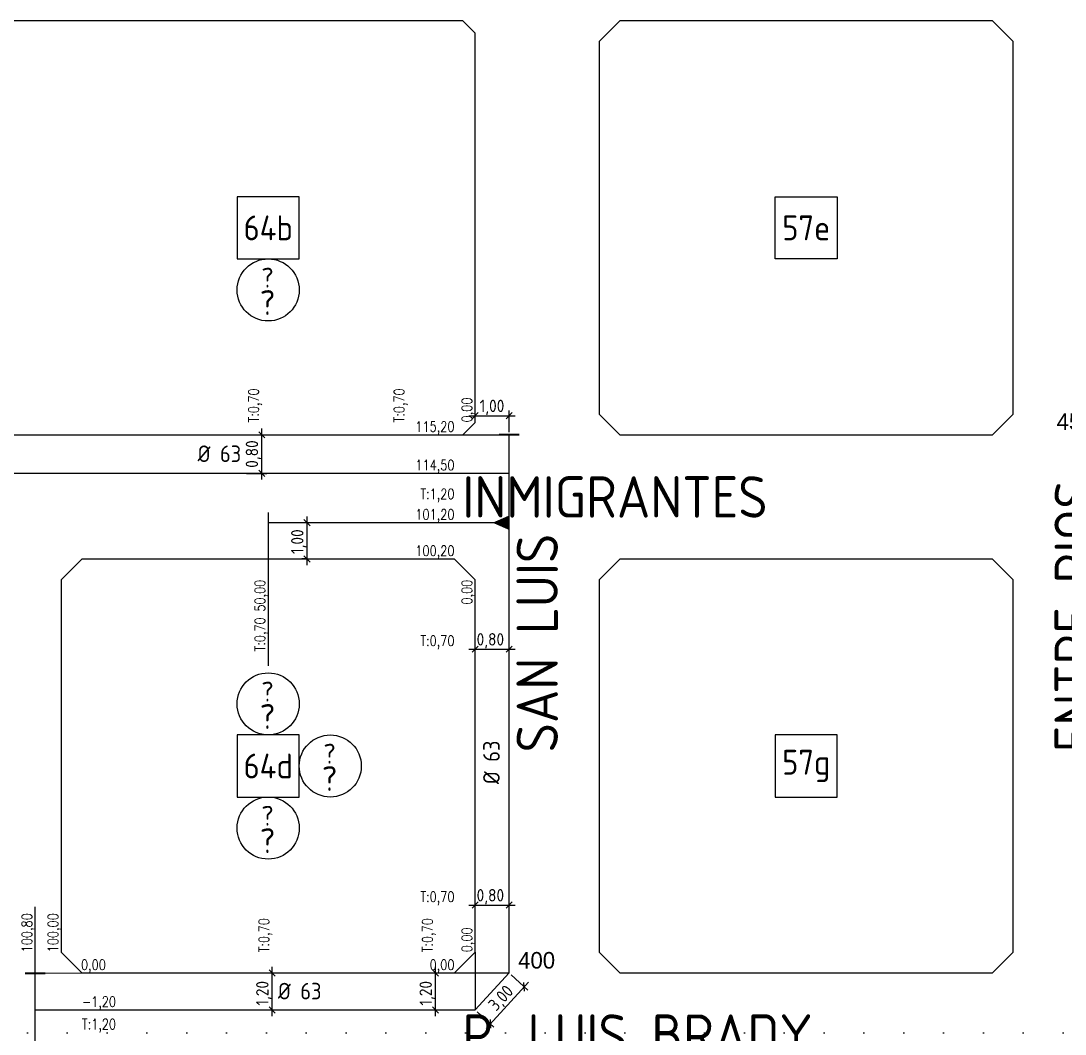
# Model space of a CAD drawing. Extents: x -48 to 13651, y -112 to 3468.
# Drawn here: x 1112.5 to 1364.8, y 2004.4 to 2249.1 of the extents above; entities that cross this region are included whole.
import ezdxf
from ezdxf.enums import TextEntityAlignment as Align

# ---------------------------------------------------------------- set-up
doc = ezdxf.new("R2010")
doc.units = 0
doc.header["$LTSCALE"] = 6
doc.header["$MEASUREMENT"] = 0
doc.linetypes.add('DOT2', pattern=[3.175, 0, -3.175])
doc.layers.get('0').update_dxf_attribs({"linetype": 'CONTINUOUS'})
doc.layers.get('DEFPOINTS').update_dxf_attribs({"linetype": 'CONTINUOUS'})
for name, color, linetype in [('A50', 40, 'CONTINUOUS'), ('AMPLIACIONES', 2, 'CONTINUOUS'), ('CAS', 7, 'CONTINUOUS'), ('Caño 110mm', 170, 'CONTINUOUS'), ('Cotas', 7, 'CONTINUOUS'), ('MANZANAS', 7, 'CONTINUOUS'), ('NUMCASA', 12, 'CONTINUOUS'), ('NUMERO-CROQUIS', 13, 'CONTINUOUS'), ('NUMERO-MANZANA', 4, 'CONTINUOUS'), ('PROGRESIVA', 60, 'CONTINUOUS'), ('RADIO', 4, 'DOT2'), ('REDUCCIONES', 13, 'CONTINUOUS'), ('TXTDIAMETRO', 7, 'CONTINUOUS')]:
    doc.layers.add(name, color=color, linetype=linetype)
doc.layers.add('ATENCION', color=7, linetype='CONTINUOUS', plot=False)
doc.styles.add('ABADIMTCONDE', font='isocp.shx')
doc.styles.add('GEOSLAB703LTBT', font='isocp.shx', dxfattribs={"width": 0.9, "height": 8})
doc.styles.add('GOTHICE', font='GOTHICE.shx', dxfattribs={"height": 0.6})
doc.styles.add('ROMANS', font='romans.shx', dxfattribs={"width": 0.8, "height": 2.5})
doc.dimstyles.new('COTA02', dxfattribs={"dimtxt": 3, "dimasz": 1.5, "dimexe": 1.25, "dimexo": 0.625, "dimgap": 0.3, "dimtad": 1, "dimtoh": 1, "dimdsep": 46, "dimlunit": 6, "dimtxsty": 'ABADIMTCONDE', "dimblk1": 'OBLIQUE', "dimblk2": 'OBLIQUE', "dimsah": 1, "dimcen": 2.5, "dimdle": 1.5, "dimclrd": 60, "dimclre": 60, "dimclrt": 256, "dimadec": 0, "dimazin": 0, "dimtfac": 1, "dimtix": 1, "dimtofl": 0, "dimtmove": 0, "dimatfit": 0, "dimldrblk": 'OBLIQUE', "dimfxl": 1, "dimtolj": 1, "dimtzin": 0, "dimarcsym": 0})

# ---------------------------------------------------------------- blocks, each defined once
blk = doc.blocks.new('CUADRADO')
at = {"layer": 'NUMERO-MANZANA', "linetype": 'Continuous'}
blk.add_lwpolyline([(-7.5, -7.5), (7.5, -7.5), (7.5, 7.5), (-7.5, 7.5)], close=True, dxfattribs=at)
blk = doc.blocks.new('Tapa')
at = {"layer": 'Cotas', "lineweight": 40, "ltscale": 3}
blk.add_line((-2.43, 0), (2.43, 0), dxfattribs=at)
blk = doc.blocks.new('_OBLIQUE')
at = {"color": 0, "linetype": 'ByBlock'}
blk.add_line((-0.5, -0.5), (0.5, 0.5), dxfattribs=at)
blk = doc.blocks.new('*D1855')
at = {"layer": 'DEFPOINTS', "color": 0, "transparency": 16777216}
for p in [(1230.44, 2019.15), (1234.08, 2015.8), (1222.23, 2010.21)]:
    blk.add_point(p, dxfattribs=at)
at = {"layer": 'PROGRESIVA', "color": 60, "lineweight": -2, "transparency": 16777216}
for p, q in [((1230.9, 2018.72), (1235, 2014.96)), ((1224.86, 2005.76), (1235.1, 2016.91)), ((1222.69, 2009.79), (1226.79, 2006.02))]:
    blk.add_line(p, q, dxfattribs=at)
at = {"layer": 'PROGRESIVA', "color": 60, "lineweight": -2, "transparency": 16777216, "xscale": 1.5, "yscale": 1.5, "zscale": 1.5}
for p, rotation in [((1234.08, 2015.8), 47.41810586752099), ((1225.87, 2006.87), 227.418105867521)]:
    blk.add_blockref('_OBLIQUE', p, dxfattribs=dict(at, rotation=rotation))
at = {"layer": 'PROGRESIVA', "transparency": 16777216, "insert": (1228.66, 2012.89), "char_height": 3, "attachment_point": 5, "rotation": 47.4181, "style": 'ABADIMTCONDE'}
blk.add_mtext('\\A1;3,00', dxfattribs=at)
blk = doc.blocks.new('*D1856')
at = {"layer": 'DEFPOINTS', "color": 0, "transparency": 16777216}
for p in [(1173.18, 2019.15), (1173.18, 2019.15), (1173.18, 2010.21)]:
    blk.add_point(p, dxfattribs=at)
at = {"layer": 'PROGRESIVA', "color": 60, "lineweight": -2, "transparency": 16777216}
for p, q in [((1173.18, 2008.71), (1173.18, 2020.65)), ((1173.81, 2019.15), (1174.43, 2019.15)), ((1173.81, 2010.21), (1174.43, 2010.21))]:
    blk.add_line(p, q, dxfattribs=at)
at = {"layer": 'PROGRESIVA', "color": 60, "lineweight": -2, "transparency": 16777216, "xscale": 1.5, "yscale": 1.5, "zscale": 1.5}
for p, rotation in [((1173.18, 2019.15), 90), ((1173.18, 2010.21), 270)]:
    blk.add_blockref('_OBLIQUE', p, dxfattribs=dict(at, rotation=rotation))
at = {"layer": 'PROGRESIVA', "transparency": 16777216, "insert": (1171.16, 2014.24), "char_height": 3, "attachment_point": 5, "rotation": 90, "style": 'ABADIMTCONDE'}
blk.add_mtext('\\A1;1,20', dxfattribs=at)
blk = doc.blocks.new('*D1857')
at = {"layer": 'DEFPOINTS', "color": 0, "transparency": 16777216}
for p in [(1212.67, 2019.15), (1212.67, 2019.15), (1212.67, 2010.21)]:
    blk.add_point(p, dxfattribs=at)
at = {"layer": 'PROGRESIVA', "color": 60, "lineweight": -2, "transparency": 16777216}
for p, q in [((1212.67, 2008.71), (1212.67, 2020.65)), ((1213.29, 2019.15), (1213.92, 2019.15)), ((1213.29, 2010.21), (1213.92, 2010.21))]:
    blk.add_line(p, q, dxfattribs=at)
at = {"layer": 'PROGRESIVA', "color": 60, "lineweight": -2, "transparency": 16777216, "xscale": 1.5, "yscale": 1.5, "zscale": 1.5}
for p, rotation in [((1212.67, 2019.15), 90), ((1212.67, 2010.21), 270)]:
    blk.add_blockref('_OBLIQUE', p, dxfattribs=dict(at, rotation=rotation))
at = {"layer": 'PROGRESIVA', "transparency": 16777216, "insert": (1210.64, 2014.24), "char_height": 3, "attachment_point": 5, "rotation": 90, "style": 'ABADIMTCONDE'}
blk.add_mtext('\\A1;1,20', dxfattribs=at)
blk = doc.blocks.new('D63')
at = {"layer": 'TXTDIAMETRO', "color": 7, "ltscale": 0.1, "style": 'ABADIMTCONDE'}
blk.add_text('Ø 63', height=4, dxfattribs=at).set_placement((0, 0), align=Align.MIDDLE)
blk = doc.blocks.new('*D1858')
at = {"layer": 'DEFPOINTS', "color": 0, "transparency": 16777216}
for p in [(1230.44, 2035.54), (1222.23, 2033.2), (1230.44, 2033.2)]:
    blk.add_point(p, dxfattribs=at)
at = {"layer": 'PROGRESIVA', "color": 60, "lineweight": -2, "transparency": 16777216}
for p, q in [((1222.23, 2033.83), (1222.23, 2036.79)), ((1230.44, 2033.83), (1230.44, 2036.79)), ((1220.73, 2035.54), (1231.94, 2035.54))]:
    blk.add_line(p, q, dxfattribs=at)
at = {"layer": 'PROGRESIVA', "color": 60, "lineweight": -2, "transparency": 16777216, "xscale": 1.5, "yscale": 1.5, "zscale": 1.5, "rotation": 180}
blk.add_blockref('_OBLIQUE', (1222.23, 2035.54), dxfattribs=at)
at = {"layer": 'PROGRESIVA', "color": 60, "lineweight": -2, "transparency": 16777216, "xscale": 1.5, "yscale": 1.5, "zscale": 1.5}
blk.add_blockref('_OBLIQUE', (1230.44, 2035.54), dxfattribs=at)
at = {"layer": 'PROGRESIVA', "transparency": 16777216, "insert": (1225.91, 2037.57), "char_height": 3, "attachment_point": 5, "style": 'ABADIMTCONDE'}
blk.add_mtext('\\A1;0,80', dxfattribs=at)
blk = doc.blocks.new('*D1859')
at = {"layer": 'DEFPOINTS', "color": 0, "transparency": 16777216}
for p in [(1230.44, 2097.37), (1222.23, 2095.03), (1230.44, 2095.03)]:
    blk.add_point(p, dxfattribs=at)
at = {"layer": 'PROGRESIVA', "color": 60, "lineweight": -2, "transparency": 16777216}
for p, q in [((1220.73, 2097.37), (1231.94, 2097.37)), ((1222.23, 2095.66), (1222.23, 2098.62)), ((1230.44, 2095.66), (1230.44, 2098.62))]:
    blk.add_line(p, q, dxfattribs=at)
at = {"layer": 'PROGRESIVA', "color": 60, "lineweight": -2, "transparency": 16777216, "xscale": 1.5, "yscale": 1.5, "zscale": 1.5, "rotation": 180}
blk.add_blockref('_OBLIQUE', (1222.23, 2097.37), dxfattribs=at)
at = {"layer": 'PROGRESIVA', "color": 60, "lineweight": -2, "transparency": 16777216, "xscale": 1.5, "yscale": 1.5, "zscale": 1.5}
blk.add_blockref('_OBLIQUE', (1230.44, 2097.37), dxfattribs=at)
at = {"layer": 'PROGRESIVA', "transparency": 16777216, "insert": (1225.91, 2099.39), "char_height": 3, "attachment_point": 5, "style": 'ABADIMTCONDE'}
blk.add_mtext('\\A1;0,80', dxfattribs=at)
blk = doc.blocks.new('*D1860')
at = {"layer": 'DEFPOINTS', "color": 0, "transparency": 16777216}
for p in [(1230.44, 2153.76), (1222.23, 2152.15), (1230.44, 2149.15)]:
    blk.add_point(p, dxfattribs=at)
at = {"layer": 'PROGRESIVA', "color": 60, "lineweight": -2, "transparency": 16777216}
for p, q in [((1222.23, 2152.77), (1222.23, 2155.01)), ((1230.44, 2149.77), (1230.44, 2155.01)), ((1220.73, 2153.76), (1231.94, 2153.76))]:
    blk.add_line(p, q, dxfattribs=at)
at = {"layer": 'PROGRESIVA', "color": 60, "lineweight": -2, "transparency": 16777216, "xscale": 1.5, "yscale": 1.5, "zscale": 1.5, "rotation": 180}
blk.add_blockref('_OBLIQUE', (1222.23, 2153.76), dxfattribs=at)
at = {"layer": 'PROGRESIVA', "color": 60, "lineweight": -2, "transparency": 16777216, "xscale": 1.5, "yscale": 1.5, "zscale": 1.5}
blk.add_blockref('_OBLIQUE', (1230.44, 2153.76), dxfattribs=at)
at = {"layer": 'PROGRESIVA', "transparency": 16777216, "insert": (1226.31, 2155.79), "char_height": 3, "attachment_point": 5, "style": 'ABADIMTCONDE'}
blk.add_mtext('\\A1;1,00', dxfattribs=at)
blk = doc.blocks.new('CUPLARED')
at = {"layer": 'REDUCCIONES'}
blk.add_lwpolyline([(4, 0, 0, 3.5, 0), (0, 0, 3.5, 3.5, 0)], format="xyseb", dxfattribs=at)
blk = doc.blocks.new('*D1861')
at = {"layer": 'DEFPOINTS', "color": 0, "transparency": 16777216}
for p in [(1181.62, 2127.91), (1182.01, 2127.91), (1182.01, 2119.15)]:
    blk.add_point(p, dxfattribs=at)
at = {"layer": 'PROGRESIVA', "color": 60, "lineweight": -2, "transparency": 16777216}
for p, q in [((1181.39, 2127.91), (1180.37, 2127.91)), ((1181.62, 2117.65), (1181.62, 2129.41)), ((1181.39, 2119.15), (1180.37, 2119.15))]:
    blk.add_line(p, q, dxfattribs=at)
at = {"layer": 'PROGRESIVA', "color": 60, "lineweight": -2, "transparency": 16777216, "xscale": 1.5, "yscale": 1.5, "zscale": 1.5}
for p, rotation in [((1181.62, 2127.91), 90), ((1181.62, 2119.15), 270)]:
    blk.add_blockref('_OBLIQUE', p, dxfattribs=dict(at, rotation=rotation))
at = {"layer": 'PROGRESIVA', "transparency": 16777216, "insert": (1179.6, 2123.34), "char_height": 3, "attachment_point": 5, "rotation": 90, "style": 'ABADIMTCONDE'}
blk.add_mtext('\\A1;1,00', dxfattribs=at)
blk = doc.blocks.new('*D1862')
at = {"layer": 'DEFPOINTS', "color": 0, "transparency": 16777216}
for p in [(1166.34, 2149.15), (1170.68, 2149.15), (1166.34, 2139.84)]:
    blk.add_point(p, dxfattribs=at)
at = {"layer": 'PROGRESIVA', "color": 60, "lineweight": -2, "transparency": 16777216}
for p, q in [((1170.68, 2138.34), (1170.68, 2150.65)), ((1166.96, 2149.15), (1171.93, 2149.15)), ((1166.96, 2139.84), (1171.93, 2139.84))]:
    blk.add_line(p, q, dxfattribs=at)
at = {"layer": 'PROGRESIVA', "color": 60, "lineweight": -2, "transparency": 16777216, "xscale": 1.5, "yscale": 1.5, "zscale": 1.5}
for p, rotation in [((1170.68, 2149.15), 90), ((1170.68, 2139.84), 270)]:
    blk.add_blockref('_OBLIQUE', p, dxfattribs=dict(at, rotation=rotation))
at = {"layer": 'PROGRESIVA', "transparency": 16777216, "insert": (1168.65, 2144.5), "char_height": 3, "attachment_point": 5, "rotation": 90, "style": 'ABADIMTCONDE'}
blk.add_mtext('\\A1;0,80', dxfattribs=at)

msp = doc.modelspace()

# ---------------------------------------------------------------- linework, layer by layer
at = {"layer": 'A50'}
msp.add_line((1230.443, 2127.912), (1172.234, 2127.912), dxfattribs=at)
at = {"layer": 'CAS', "ltscale": 0.1}
msp.add_line((1172.234, 2130.39), (1172.234, 2125.433), dxfattribs=at)
at = {"layer": 'Caño 110mm'}
for p, q in [((1230.443, 2019.145), (1230.443, 2149.145)), ((1230.443, 2139.842), (1102.234, 2139.842)), ((1115.946, 2010.212), (1115.946, 2019.055)), ((1222.234, 2010.212), (1230.443, 2019.145)), ((1115.946, 2010.212), (1222.234, 2010.212)), ((1115.946, 2000.7), (1115.946, 2010.212))]:
    msp.add_line(p, q, dxfattribs=at)
at = {"layer": 'MANZANAS'}
for p, q in [((1219.234, 2249.145), (997.234, 2249.145)), ((1219.234, 2249.145), (1222.234, 2246.145)), ((1257.234, 2249.145), (1252.234, 2244.145)), ((1347.234, 2249.145), (1257.234, 2249.145)), ((1352.234, 2244.145), (1347.234, 2249.145)), ((1222.234, 2152.145), (1222.234, 2246.145)), ((1252.234, 2244.145), (1252.234, 2154.145)), ((1352.234, 2154.145), (1352.234, 2244.145)), ((1257.234, 2149.145), (1252.234, 2154.145)), ((1347.234, 2149.145), (1352.234, 2154.145)), ((1219.234, 2149.145), (1222.234, 2152.145)), ((997.234, 2149.145), (1219.234, 2149.145)), ((1257.234, 2149.145), (1347.234, 2149.145)), ((1127.234, 2119.145), (1122.234, 2114.145)), ((1217.234, 2119.145), (1127.234, 2119.145)), ((1217.234, 2119.145), (1222.234, 2114.145)), ((1252.234, 2114.145), (1257.234, 2119.145)), ((1347.234, 2119.145), (1257.234, 2119.145)), ((1352.234, 2114.145), (1347.234, 2119.145)), ((1122.234, 2114.145), (1122.234, 2024.145)), ((1222.234, 2024.145), (1222.234, 2114.145)), ((1252.234, 2114.145), (1252.234, 2024.145)), ((1352.234, 2024.145), (1352.234, 2114.145)), ((1127.234, 2019.145), (1122.234, 2024.145)), ((1217.234, 2019.145), (1222.234, 2024.145)), ((1257.234, 2019.145), (1252.234, 2024.145)), ((1347.234, 2019.145), (1352.234, 2024.145)), ((1127.234, 2019.145), (1217.234, 2019.145)), ((1257.234, 2019.145), (1347.234, 2019.145))]:
    msp.add_line(p, q, dxfattribs=at)
at = {"layer": 'NUMERO-CROQUIS'}
for centre in [(1172.234, 2184.145), (1172.234, 2084.145), (1187.234, 2069.145), (1172.234, 2054.145)]:
    msp.add_circle(centre, 7.5, dxfattribs=at)
at = {"layer": 'NUMERO-MANZANA'}
for points in [[(1164.734, 2191.645), (1179.734, 2191.645), (1179.734, 2206.645), (1164.734, 2206.645)], [(1294.734, 2206.645), (1309.734, 2206.645), (1309.734, 2191.645), (1294.734, 2191.645)]]:
    msp.add_lwpolyline(points, close=True, dxfattribs=at)
at = {"layer": 'PROGRESIVA'}
for p, q in [((1219.234, 2149.145), (1230.443, 2149.145)), ((1172.234, 2127.912), (1172.234, 2093.351)), ((1115.946, 2019.055), (1115.946, 2035.088)), ((1222.234, 2024.145), (1222.234, 2010.212)), ((1115.946, 2019.055), (1127.234, 2019.145)), ((1217.234, 2019.145), (1230.443, 2019.145))]:
    msp.add_line(p, q, dxfattribs=at)
at = {"layer": 'RADIO', "color": 4, "ltscale": 0.5}
msp.add_line((1094.784, 2004.644), (2144.494, 2004.644), dxfattribs=at)

# ---------------------------------------------------------------- block references
at = {"layer": 'AMPLIACIONES', "ltscale": 0.1}
for p in [(1172.234, 2069.145), (1302.234, 2069.145)]:
    msp.add_blockref('CUADRADO', p, dxfattribs=at)
at = {"layer": 'PROGRESIVA', "rotation": 180}
for name, p in [('Tapa', (1230.443, 2149.145)), ('CUPLARED', (1230.443, 2127.912))]:
    msp.add_blockref(name, p, dxfattribs=at)
at = {"layer": 'PROGRESIVA'}
for name, p in [('D63', (1160.444, 2144.573)), ('Tapa', (1115.946, 2019.055)), ('D63', (1179.853, 2014.762))]:
    msp.add_blockref(name, p, dxfattribs=at)
at = {"layer": 'TXTDIAMETRO', "rotation": 90}
msp.add_blockref('D63', (1226.17, 2070.02), dxfattribs=at)

# ---------------------------------------------------------------- texts
at = {"layer": 'ATENCION', "style": 'GEOSLAB703LTBT'}
for s, p in [('INMIGRANTES', (1219.141, 2134.145)), ('P. LUIS BRADY', (1219.141, 2004.145))]:
    msp.add_text(s, height=10, dxfattribs=at).set_placement(p, align=Align.MIDDLE_LEFT)
for s, p in [('ENTRE RIOS', (1367.234, 2072.415)), ('SAN LUIS', (1237.234, 2072.415))]:
    msp.add_text(s, height=10, rotation=90, dxfattribs=at).set_placement(p, align=Align.MIDDLE_LEFT)
at = {"layer": 'NUMCASA', "color": 12, "linetype": 'Continuous', "style": 'GOTHICE'}
for s, p in [('450', (1367.197, 2149.145)), ('400', (1237.087, 2019.008))]:
    msp.add_text(s, height=4, dxfattribs=at).set_placement(p, align=Align.BOTTOM_CENTER)
at = {"layer": 'NUMERO-CROQUIS', "style": 'GEOSLAB703LTBT'}
for height, p in [(4.8, (1172.055, 2187.119)), (6, (1172.055, 2181.104)), (4.8, (1172.055, 2087.119)), (6, (1172.055, 2081.104)), (4.8, (1187.055, 2072.119)), (6, (1187.055, 2066.104)), (4.8, (1172.055, 2057.119)), (6, (1172.055, 2051.104))]:
    msp.add_text('?', height=height, dxfattribs=at).set_placement(p, align=Align.MIDDLE)
at = {"layer": 'NUMERO-MANZANA', "style": 'GEOSLAB703LTBT'}
for s, p in [('64b', (1172.234, 2199.145)), ('57e', (1302.234, 2199.145)), ('64d', (1172.234, 2069.145)), ('57g', (1302.234, 2069.145))]:
    msp.add_text(s, height=6, dxfattribs=at).set_placement(p, align=Align.MIDDLE)
at = {"layer": 'PROGRESIVA', "style": 'ROMANS', "width": 0.8}
for s, p in [('T:0,70', (1170.71, 2152.145)), ('T:0,70', (1205.874, 2152.145)), ('0,00', (1222.234, 2152.145)), ('100,80', (1115.946, 2024.145)), ('100,00', (1122.234, 2024.145)), ('T:0,70', (1173.183, 2024.145)), ('T:0,70', (1212.697, 2024.145)), ('0,00', (1222.234, 2024.145))]:
    msp.add_text(s, height=2.5, rotation=90, dxfattribs=at).set_placement(p, align=Align.BOTTOM_LEFT)
for s, p in [('115,20', (1217.234, 2149.145)), ('114,50', (1217.234, 2139.842)), ('T:1,20', (1217.234, 2132.88)), ('101,20', (1217.234, 2127.912)), ('100,20', (1217.234, 2119.145)), ('T:0,70', (1217.234, 2097.392)), ('T:0,70', (1217.234, 2035.559)), ('0,00', (1217.234, 2019.145))]:
    msp.add_text(s, height=2.5, dxfattribs=at).set_placement(p, align=Align.BOTTOM_RIGHT)
for s, p in [('T:0,70 50,00', (1172.234, 2114.145)), ('0,00', (1222.234, 2114.145))]:
    msp.add_text(s, height=2.5, rotation=90, dxfattribs=at).set_placement(p, align=Align.BOTTOM_RIGHT)
for s, p in [('0,00', (1126.995, 2019.143)), ('-1,20', (1127.234, 2010.212)), ('T:1,20', (1127.234, 2004.774))]:
    msp.add_text(s, height=2.5, dxfattribs=at).set_placement(p, align=Align.BOTTOM_LEFT)

# ---------------------------------------------------------------- dimensions: what is measured, and where the dimension line sits
at = {"layer": 'PROGRESIVA'}
for base, p1, p2, text, picture, middle in [((1230.443, 2153.762), (1222.234, 2152.145), (1230.443, 2149.145), '1,00', '*D1860', (1226.312, 2153.762)), ((1230.443, 2097.37), (1222.234, 2095.032), (1230.443, 2095.032), '0,80', '*D1859', (1225.91, 2097.37)), ((1230.443, 2035.541), (1222.234, 2033.203), (1230.443, 2033.203), '0,80', '*D1858', (1225.91, 2035.541))]:
    dim = msp.add_linear_dim(base=base, p1=p1, p2=p2, text=text, dimstyle='COTA02', dxfattribs=at)
    dim.commit()
    dim.dimension.update_dxf_attribs({"geometry": picture, "text_midpoint": middle, "dimtype": 160})
for base, p1, p2, angle, text, picture, middle, dimtype in [((1170.678, 2149.145), (1166.338, 2139.842), (1166.338, 2149.145), 90, '0,80', '*D1862', (1170.678, 2144.498), 160), ((1181.625, 2127.912), (1182.014, 2119.145), (1182.014, 2127.912), 90, '1,00', '*D1861', (1181.625, 2123.336), 160), ((1173.183, 2019.145), (1173.183, 2010.212), (1173.183, 2019.145), 90, '1,20', '*D1856', (1173.183, 2014.237), 160), ((1212.669, 2019.145), (1212.669, 2010.212), (1212.669, 2019.145), 90, '1,20', '*D1857', (1212.669, 2014.237), 160), ((1234.082, 2015.801), (1222.234, 2010.212), (1230.443, 2019.145), 47.41811, '3,00', '*D1855', (1230.148, 2011.52), 161)]:
    dim = msp.add_linear_dim(base=base, p1=p1, p2=p2, angle=angle, text=text, dimstyle='COTA02', dxfattribs=at)
    dim.commit()
    dim.dimension.update_dxf_attribs({"geometry": picture, "text_midpoint": middle, "dimtype": dimtype})

doc.saveas('drawing.dxf')
